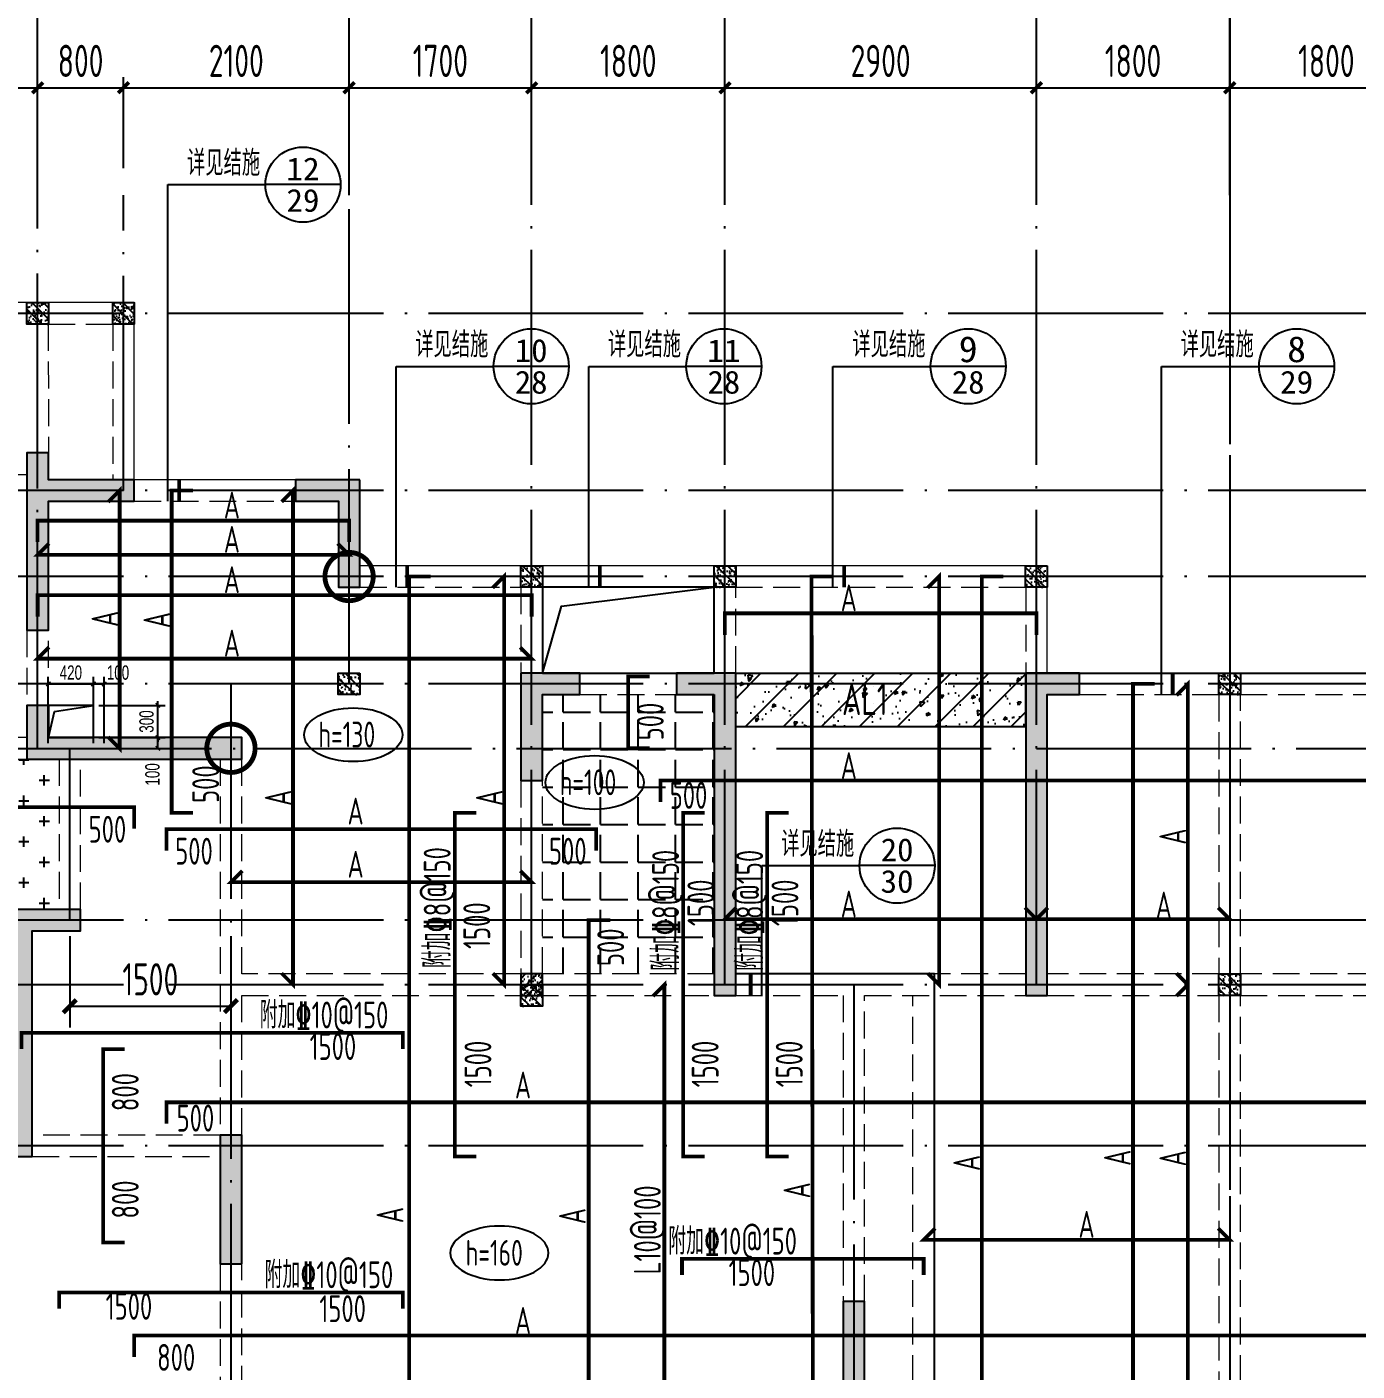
# Model space of a CAD drawing. Extents: x -1712635 to -854203, y -534641 to -21985.
# Drawn here: x -1233873 to -1221486, y -430227 to -417713 of the extents above; entities that cross this region are included whole.
import ezdxf
from ezdxf.enums import TextEntityAlignment as Align

# ---------------------------------------------------------------- set-up
doc = ezdxf.new("R2010")
doc.units = 0
doc.header["$LTSCALE"] = 1000
for name, pattern in [('CENTER', [8, 5, -1, 1, -1]), ('DASH', [0.35, 0.25, -0.1]), ('DASHED', [0.75, 0.5, -0.25]), ('DOTE', [2.42, 2, -0.2, 0.02, -0.2])]:
    doc.linetypes.add(name, pattern=pattern)
doc.layers.get('0').update_dxf_attribs({"linetype": 'CONTINUOUS'})
doc.layers.get('Defpoints').update_dxf_attribs({"linetype": 'CONTINUOUS'})
doc.layers.add('+公共字体', color=7, linetype='CONTINUOUS', lineweight=20)
for name, color, linetype in [('A-AXIS', 1, 'CONTINUOUS'), ('A-DOTE', 10, 'DOTE'), ('BEAM', 4, 'DASHED'), ('DIM_IDEN', 67, 'CONTINUOUS'), ('PUB_TEXT', 2, 'CONTINUOUS'), ('ROOF', 183, 'CONTINUOUS'), ('S-B板填充', 251, 'CONTINUOUS'), ('S-B板标注', 3, 'CONTINUOUS'), ('S-B板配筋', 6, 'CONTINUOUS'), ('S-B板配筋号', 7, 'CONTINUOUS'), ('S-C承台编号', 6, 'CONTINUOUS'), ('S-D洞口', 4, 'CONTINUOUS'), ('S-D洞口标注', 3, 'CONTINUOUS'), ('S-L主梁线', 4, 'DASH'), ('S-Q墙填充', 252, 'CONTINUOUS'), ('S-Q墙实线', 6, 'CONTINUOUS'), ('S-Q墙标注', 3, 'CONTINUOUS'), ('S-Y一般标注', 3, 'CONTINUOUS'), ('S-构造柱', 212, 'CONTINUOUS'), ('TEXT', 2, 'CONTINUOUS'), ('THIN', 7, 'CONTINUOUS'), ('水平筋标注', 7, 'CONTINUOUS')]:
    doc.layers.add(name, color=color, linetype=linetype)
doc.styles.add('_TCH_AXIS', font='COMPLEX', dxfattribs={"bigfont": 'GBCBIG'})
doc.styles.add('_TCH_LABEL', font='simhei.ttf')
doc.styles.add('TSSD_DIMENSION', font='Tssdeng.shx', dxfattribs={"width": 0.7, "bigfont": 'tssdchn.shx'})
doc.styles.add('TSSD_REIN', font='tssdeng.shx', dxfattribs={"width": 0.7, "height": 300, "bigfont": 'tssdchn.shx'})
doc.styles.add('结构文字', font='zstxt.shx', dxfattribs={"width": 0.7, "bigfont": 'zshz.shx'})
doc.dimstyles.new('STRUCK', dxfattribs={"dimtxt": 400, "dimasz": 121, "dimexe": 200, "dimexo": 150, "dimgap": 115, "dimtad": 1, "dimdec": 0, "dimdsep": 46, "dimtxsty": '结构文字', "dimblk": 'ARCHTICK', "dimcen": 400, "dimclrd": 3, "dimclre": 3, "dimclrt": 7, "dimadec": 0, "dimazin": 0, "dimtfac": 1, "dimtdec": 0, "dimtix": 1, "dimtmove": 2, "dimatfit": 3, "dimldrblk": '_DIMX', "dimfxl": 0, "dimtolj": 1, "dimtzin": 0, "dimarcsym": 0})
doc.dimstyles.new('STRUCK30', dxfattribs={"dimscale": 0.33333, "dimtxt": 400, "dimasz": 121, "dimexe": 200, "dimexo": 150, "dimgap": 115, "dimtad": 1, "dimdec": 0, "dimdsep": 46, "dimtxsty": '结构文字', "dimblk": 'ARCHTICK', "dimcen": 400, "dimclrd": 3, "dimclre": 3, "dimclrt": 7, "dimadec": 0, "dimazin": 0, "dimtfac": 1, "dimtdec": 0, "dimtix": 1, "dimtmove": 2, "dimatfit": 3, "dimldrblk": '_DIMX', "dimfxl": 0, "dimtolj": 1, "dimtzin": 0, "dimarcsym": 0})
doc.dimstyles.new('TSSD_100_100', dxfattribs={"dimtxt": 300, "dimasz": 100, "dimexe": 100, "dimexo": 250, "dimgap": 100, "dimtad": 1, "dimdec": 0, "dimzin": 0, "dimdsep": 46, "dimtxsty": 'TSSD_DIMENSION', "dimblk": 'ARCHTICK', "dimcen": 0, "dimdle": 100, "dimclrt": 7, "dimadec": 0, "dimazin": 0, "dimtfac": 1, "dimtdec": 0, "dimtix": 1, "dimtmove": 2, "dimatfit": 3, "dimldrblk": 'ARCHTICK', "dimfxl": 0, "dimtolj": 1, "dimtzin": 0, "dimarcsym": 0})

# ---------------------------------------------------------------- blocks, each defined once
blk = doc.blocks.new('_ArchTick')
at = {"color": 0, "const_width": 0.35}
blk.add_lwpolyline([(-0.5, -0.5), (0.5, 0.5)], dxfattribs=at)
blk = doc.blocks.new('*D122')
at = {"layer": 'Defpoints', "color": 0}
for p in [(18500, 19250), (15700, 18250), (18500, 18250)]:
    blk.add_point(p, dxfattribs=at)
at = {"layer": 'S-Y一般标注', "color": 0, "lineweight": -2}
for p, q in [((15700, 18500), (15700, 19350)), ((18500, 18500), (18500, 19350)), ((15600, 19250), (18600, 19250))]:
    blk.add_line(p, q, dxfattribs=at)
at = {"layer": 'S-Y一般标注', "color": 0, "lineweight": -2, "xscale": 100, "yscale": 100, "zscale": 100, "rotation": 180}
blk.add_blockref('_ArchTick', (15700, 19250), dxfattribs=at)
at = {"layer": 'S-Y一般标注', "color": 0, "lineweight": -2, "xscale": 100, "yscale": 100, "zscale": 100}
blk.add_blockref('_ArchTick', (18500, 19250), dxfattribs=at)
at = {"layer": 'S-Y一般标注', "color": 7, "insert": (17100, 19500), "char_height": 300, "attachment_point": 5, "style": 'TSSD_DIMENSION'}
blk.add_mtext('\\A1;2800', dxfattribs=at)
blk = doc.blocks.new('*D123')
at = {"layer": 'Defpoints', "color": 0}
for p in [(19300, 19250), (18500, 18250), (19300, 18250)]:
    blk.add_point(p, dxfattribs=at)
at = {"layer": 'S-Y一般标注', "color": 0, "lineweight": -2}
for p, q in [((18500, 18500), (18500, 19350)), ((19300, 18500), (19300, 19350)), ((18400, 19250), (19400, 19250))]:
    blk.add_line(p, q, dxfattribs=at)
at = {"layer": 'S-Y一般标注', "color": 0, "lineweight": -2, "xscale": 100, "yscale": 100, "zscale": 100, "rotation": 180}
blk.add_blockref('_ArchTick', (18500, 19250), dxfattribs=at)
at = {"layer": 'S-Y一般标注', "color": 0, "lineweight": -2, "xscale": 100, "yscale": 100, "zscale": 100}
blk.add_blockref('_ArchTick', (19300, 19250), dxfattribs=at)
at = {"layer": 'S-Y一般标注', "color": 7, "insert": (18900, 19500), "char_height": 300, "attachment_point": 5, "style": 'TSSD_DIMENSION'}
blk.add_mtext('\\A1;800', dxfattribs=at)
blk = doc.blocks.new('*D124')
at = {"layer": 'Defpoints', "color": 0}
for p in [(23100, 19250), (21400, 18250), (23100, 18250)]:
    blk.add_point(p, dxfattribs=at)
at = {"layer": 'S-Y一般标注', "color": 0, "lineweight": -2}
for p, q in [((21400, 18500), (21400, 19350)), ((23100, 18500), (23100, 19350)), ((21300, 19250), (23200, 19250))]:
    blk.add_line(p, q, dxfattribs=at)
at = {"layer": 'S-Y一般标注', "color": 0, "lineweight": -2, "xscale": 100, "yscale": 100, "zscale": 100, "rotation": 180}
blk.add_blockref('_ArchTick', (21400, 19250), dxfattribs=at)
at = {"layer": 'S-Y一般标注', "color": 0, "lineweight": -2, "xscale": 100, "yscale": 100, "zscale": 100}
blk.add_blockref('_ArchTick', (23100, 19250), dxfattribs=at)
at = {"layer": 'S-Y一般标注', "color": 7, "insert": (22250, 19500), "char_height": 300, "attachment_point": 5, "style": 'TSSD_DIMENSION'}
blk.add_mtext('\\A1;1700', dxfattribs=at)
blk = doc.blocks.new('*D125')
at = {"layer": 'Defpoints', "color": 0}
for p in [(24900, 19250), (23100, 18250), (24900, 18250)]:
    blk.add_point(p, dxfattribs=at)
at = {"layer": 'S-Y一般标注', "color": 0, "lineweight": -2}
for p, q in [((23100, 18500), (23100, 19350)), ((24900, 18500), (24900, 19350)), ((23000, 19250), (25000, 19250))]:
    blk.add_line(p, q, dxfattribs=at)
at = {"layer": 'S-Y一般标注', "color": 0, "lineweight": -2, "xscale": 100, "yscale": 100, "zscale": 100, "rotation": 180}
blk.add_blockref('_ArchTick', (23100, 19250), dxfattribs=at)
at = {"layer": 'S-Y一般标注', "color": 0, "lineweight": -2, "xscale": 100, "yscale": 100, "zscale": 100}
blk.add_blockref('_ArchTick', (24900, 19250), dxfattribs=at)
at = {"layer": 'S-Y一般标注', "color": 7, "insert": (24000, 19500), "char_height": 300, "attachment_point": 5, "style": 'TSSD_DIMENSION'}
blk.add_mtext('\\A1;1800', dxfattribs=at)
blk = doc.blocks.new('*D126')
at = {"layer": 'Defpoints', "color": 0}
for p in [(27800, 19250), (24900, 18250), (27800, 18250)]:
    blk.add_point(p, dxfattribs=at)
at = {"layer": 'S-Y一般标注', "color": 0, "lineweight": -2}
for p, q in [((24900, 18500), (24900, 19350)), ((27800, 18500), (27800, 19350)), ((24800, 19250), (27900, 19250))]:
    blk.add_line(p, q, dxfattribs=at)
at = {"layer": 'S-Y一般标注', "color": 0, "lineweight": -2, "xscale": 100, "yscale": 100, "zscale": 100, "rotation": 180}
blk.add_blockref('_ArchTick', (24900, 19250), dxfattribs=at)
at = {"layer": 'S-Y一般标注', "color": 0, "lineweight": -2, "xscale": 100, "yscale": 100, "zscale": 100}
blk.add_blockref('_ArchTick', (27800, 19250), dxfattribs=at)
at = {"layer": 'S-Y一般标注', "color": 7, "insert": (26350, 19500), "char_height": 300, "attachment_point": 5, "style": 'TSSD_DIMENSION'}
blk.add_mtext('\\A1;2900', dxfattribs=at)
blk = doc.blocks.new('*D127')
at = {"layer": 'Defpoints', "color": 0}
for p in [(29600, 19250), (27800, 18250), (29600, 18250)]:
    blk.add_point(p, dxfattribs=at)
at = {"layer": 'S-Y一般标注', "color": 0, "lineweight": -2}
for p, q in [((27800, 18500), (27800, 19350)), ((29600, 18500), (29600, 19350)), ((27700, 19250), (29700, 19250))]:
    blk.add_line(p, q, dxfattribs=at)
at = {"layer": 'S-Y一般标注', "color": 0, "lineweight": -2, "xscale": 100, "yscale": 100, "zscale": 100, "rotation": 180}
blk.add_blockref('_ArchTick', (27800, 19250), dxfattribs=at)
at = {"layer": 'S-Y一般标注', "color": 0, "lineweight": -2, "xscale": 100, "yscale": 100, "zscale": 100}
blk.add_blockref('_ArchTick', (29600, 19250), dxfattribs=at)
at = {"layer": 'S-Y一般标注', "color": 7, "insert": (28700, 19500), "char_height": 300, "attachment_point": 5, "style": 'TSSD_DIMENSION'}
blk.add_mtext('\\A1;1800', dxfattribs=at)
blk = doc.blocks.new('*D128')
at = {"layer": 'Defpoints', "color": 0}
for p in [(31400, 19250), (29600, 18250), (31400, 18250)]:
    blk.add_point(p, dxfattribs=at)
at = {"layer": 'S-Y一般标注', "color": 0, "lineweight": -2}
for p, q in [((29600, 18500), (29600, 19350)), ((31400, 18500), (31400, 19350)), ((29500, 19250), (31500, 19250))]:
    blk.add_line(p, q, dxfattribs=at)
at = {"layer": 'S-Y一般标注', "color": 0, "lineweight": -2, "xscale": 100, "yscale": 100, "zscale": 100, "rotation": 180}
blk.add_blockref('_ArchTick', (29600, 19250), dxfattribs=at)
at = {"layer": 'S-Y一般标注', "color": 0, "lineweight": -2, "xscale": 100, "yscale": 100, "zscale": 100}
blk.add_blockref('_ArchTick', (31400, 19250), dxfattribs=at)
at = {"layer": 'S-Y一般标注', "color": 7, "insert": (30500, 19500), "char_height": 300, "attachment_point": 5, "style": 'TSSD_DIMENSION'}
blk.add_mtext('\\A1;1800', dxfattribs=at)
blk = doc.blocks.new('*D151')
at = {"layer": 'Defpoints', "color": 0}
for p in [(21400, 19250), (19300, 18250), (21400, 18250)]:
    blk.add_point(p, dxfattribs=at)
at = {"layer": 'S-Y一般标注', "color": 0, "lineweight": -2}
for p, q in [((19300, 18500), (19300, 19350)), ((21400, 18500), (21400, 19350)), ((19200, 19250), (21500, 19250))]:
    blk.add_line(p, q, dxfattribs=at)
at = {"layer": 'S-Y一般标注', "color": 0, "lineweight": -2, "xscale": 100, "yscale": 100, "zscale": 100, "rotation": 180}
blk.add_blockref('_ArchTick', (19300, 19250), dxfattribs=at)
at = {"layer": 'S-Y一般标注', "color": 0, "lineweight": -2, "xscale": 100, "yscale": 100, "zscale": 100}
blk.add_blockref('_ArchTick', (21400, 19250), dxfattribs=at)
at = {"layer": 'S-Y一般标注', "color": 7, "insert": (20350, 19500), "char_height": 300, "attachment_point": 5, "style": 'TSSD_DIMENSION'}
blk.add_mtext('\\A1;2100', dxfattribs=at)
blk = doc.blocks.new('20210803.22403995')
at = {"layer": '+公共字体', "color": 2, "const_width": 45}
for points in [[(-847438, -168387, 1), (-847438, -167937, 1), (-847438, -168387, -1)], [(-848538, -169986, 1), (-848538, -169536, 1), (-848538, -169986, -1)]]:
    blk.add_lwpolyline(points, format="xyb", dxfattribs=at)
blk = doc.blocks.new('*D365')
at = {"layer": 'Defpoints', "color": 0}
for p in [(-193339, -56615), (-192739, -56615), (-193339, -56915)]:
    blk.add_point(p, dxfattribs=at)
at = {"layer": 'S-D洞口标注', "color": 3, "lineweight": -2}
for p, q in [((-193289, -56615), (-192672, -56615)), ((-192739, -56615), (-192739, -56574)), ((-192739, -56915), (-192739, -56615)), ((-193289, -56915), (-192672, -56915)), ((-192739, -56915), (-192739, -56955))]:
    blk.add_line(p, q, dxfattribs=at)
at = {"layer": 'S-D洞口标注', "color": 3, "lineweight": -2, "xscale": 40.33293, "yscale": 40.33293, "zscale": 40.33293}
for p, rotation in [((-192739, -56615), 270), ((-192739, -56915), 90)]:
    blk.add_blockref('_ArchTick', p, dxfattribs=dict(at, rotation=rotation))
at = {"layer": 'S-D洞口标注', "color": 7, "insert": (-192844, -56765), "char_height": 133.3, "attachment_point": 5, "rotation": 90, "style": '结构文字'}
blk.add_mtext('\\A1;300', dxfattribs=at)
blk = doc.blocks.new('_DIMX')
blk.add_line((-150, 0), (150, 0))
at = {"const_width": 50}
blk.add_lwpolyline([(-70, -70), (70, 70)], dxfattribs=at)
blk = doc.blocks.new('*D366')
at = {"layer": 'Defpoints', "color": 0}
for p in [(-193339, -56415), (-193759, -57015), (-193339, -57015)]:
    blk.add_point(p, dxfattribs=at)
at = {"layer": 'S-D洞口标注', "color": 3, "lineweight": -2}
for p, q in [((-193759, -56965), (-193759, -56349)), ((-193759, -56415), (-193339, -56415)), ((-193339, -56965), (-193339, -56349))]:
    blk.add_line(p, q, dxfattribs=at)
at = {"layer": 'S-D洞口标注', "color": 3, "lineweight": -2, "xscale": 40.33293, "yscale": 40.33293, "zscale": 40.33293, "rotation": 180}
blk.add_blockref('_ArchTick', (-193759, -56415), dxfattribs=at)
at = {"layer": 'S-D洞口标注', "color": 3, "lineweight": -2, "xscale": 40.33293, "yscale": 40.33293, "zscale": 40.33293}
blk.add_blockref('_ArchTick', (-193339, -56415), dxfattribs=at)
at = {"layer": 'S-D洞口标注', "color": 7, "insert": (-193549, -56310), "char_height": 133.3, "attachment_point": 5, "style": '结构文字'}
blk.add_mtext('\\A1;420', dxfattribs=at)
blk = doc.blocks.new('*D367')
at = {"layer": 'Defpoints', "color": 0}
for p in [(-193239, -56415), (-193339, -57015), (-193239, -57015)]:
    blk.add_point(p, dxfattribs=at)
at = {"layer": 'S-D洞口标注', "color": 3, "lineweight": -2}
for p, q in [((-193339, -56965), (-193339, -56349)), ((-193339, -56415), (-193239, -56415)), ((-193239, -56965), (-193239, -56349))]:
    blk.add_line(p, q, dxfattribs=at)
at = {"layer": 'S-D洞口标注', "color": 3, "lineweight": -2, "xscale": 40.33293, "yscale": 40.33293, "zscale": 40.33293, "rotation": 180}
blk.add_blockref('_ArchTick', (-193339, -56415), dxfattribs=at)
at = {"layer": 'S-D洞口标注', "color": 3, "lineweight": -2, "xscale": 40.33293, "yscale": 40.33293, "zscale": 40.33293}
blk.add_blockref('_ArchTick', (-193239, -56415), dxfattribs=at)
at = {"layer": 'S-D洞口标注', "color": 7, "insert": (-193110, -56310), "char_height": 133.3, "attachment_point": 5, "style": '结构文字'}
blk.add_mtext('\\A1;100', dxfattribs=at)
blk = doc.blocks.new('*D368')
at = {"layer": 'Defpoints', "color": 0}
for p in [(-193339, -56915), (-192739, -56915), (-193339, -57015)]:
    blk.add_point(p, dxfattribs=at)
at = {"layer": 'S-D洞口标注', "color": 3, "lineweight": -2}
for p, q in [((-193289, -56915), (-192672, -56915)), ((-192739, -57015), (-192739, -56915)), ((-193289, -57015), (-192672, -57015))]:
    blk.add_line(p, q, dxfattribs=at)
at = {"layer": 'S-D洞口标注', "color": 3, "lineweight": -2, "xscale": 40.33293, "yscale": 40.33293, "zscale": 40.33293}
for p, rotation in [((-192739, -56915), 90), ((-192739, -57015), 270)]:
    blk.add_blockref('_ArchTick', p, dxfattribs=dict(at, rotation=rotation))
at = {"layer": 'S-D洞口标注', "color": 7, "insert": (-192789, -57257), "char_height": 133.3, "attachment_point": 5, "rotation": 90, "style": '结构文字'}
blk.add_mtext('\\A1;100', dxfattribs=at)
blk = doc.blocks.new('20210807.15312078')
at = {"layer": 'S-Q墙填充'}
h = blk.add_hatch(color=252, dxfattribs=at)
h.dxf.hatch_style = 1
h.paths.add_polyline_path([(74816, 67840), (74816, 66540), (75016, 66540), (75016, 67740), (75815, 67740), (75815, 67940), (75016, 67940), (75016, 68190), (74816, 68190)])
h = blk.add_hatch(color=252, dxfattribs=at)
h.dxf.hatch_style = 1
h.paths.add_polyline_path([(77916, 67940), (77316, 67940), (77316, 67740), (77716, 67740), (77716, 66940), (77916, 66940)])
h = blk.add_hatch(color=252, dxfattribs=at)
h.dxf.hatch_style = 1
h.paths.add_polyline_path([(79416, 66140), (79416, 65140), (79616, 65140), (79616, 65940), (79966, 65940), (79966, 66140)])
h = blk.add_hatch(color=252, dxfattribs=at)
h.dxf.hatch_style = 1
h.paths.add_polyline_path([(81216, 65940), (81216, 63140), (81416, 63140), (81416, 66140), (80866, 66140), (80866, 65940)])
h = blk.add_hatch(color=252, dxfattribs=at)
h.dxf.hatch_style = 1
h.paths.add_polyline_path([(84116, 66140), (84116, 63140), (84316, 63140), (84316, 65940), (84616, 65940), (84616, 66140)])
h = blk.add_hatch(color=252, dxfattribs=at)
h.dxf.hatch_style = 1
h.paths.add_polyline_path([(75016, 65540), (75016, 65840), (74816, 65840), (74816, 65340), (75216, 65340), (76816, 65340), (76816, 65540), (75216, 65540)])
h = blk.add_hatch(color=252, dxfattribs=at)
h.dxf.hatch_style = 1
h.paths.add_polyline_path([(74666, 61840), (74466, 61840), (74466, 61640), (74866, 61640), (74866, 63740), (75316, 63740), (75316, 63940), (74666, 63940)])
h = blk.add_hatch(color=252, dxfattribs=at)
h.dxf.hatch_style = 1
h.paths.add_polyline_path([(76816, 60640), (76816, 61840), (76616, 61840), (76616, 60640)])
h = blk.add_hatch(color=252, dxfattribs=at)
h.dxf.hatch_style = 1
h.paths.add_polyline_path([(82416, 58640), (83316, 58640), (83416, 58640), (83416, 58840), (83316, 58840), (82616, 58840), (82616, 60290), (82416, 60290)])
at = {"layer": 'S-D洞口', "color": 5}
blk.add_lwpolyline([(79616, 66140), (81216, 66140), (81216, 66940), (79616, 66940), (79616, 66140), (79793, 66762), (81216, 66940)], dxfattribs=at)
at = {"layer": 'S-L主梁线', "linetype": 'ByBlock', "lineweight": 18}
for p, q in [((74915, 69590), (72116, 69590)), ((75816, 69590), (74915, 69590)), ((75815, 67940), (75816, 69590)), ((77316, 67940), (75815, 67940)), ((79516, 67140), (77916, 67140)), ((81316, 67140), (79516, 67140)), ((84316, 67140), (81316, 67140)), ((84316, 66140), (84316, 67140)), ((79616, 66940), (81216, 66940)), ((79616, 66140), (79616, 66940)), ((81216, 66940), (81216, 66140)), ((80866, 66140), (79966, 66140)), ((86016, 66140), (84616, 66140)), ((87416, 66140), (86016, 66140))]:
    blk.add_line(p, q, dxfattribs=at)
at = {"layer": 'S-L主梁线', "linetype": 'DASH', "lineweight": 18}
for p, q in [((75015, 69390), (75616, 69390)), ((75015, 69390), (75016, 68190)), ((75616, 69390), (75615, 67940)), ((72216, 67990), (74816, 67990)), ((75815, 67740), (77316, 67740)), ((77916, 66940), (79416, 66940)), ((79416, 66940), (79416, 66140)), ((81416, 66940), (84116, 66940)), ((81416, 66140), (81416, 66940)), ((84116, 66940), (84116, 66140)), ((74816, 66540), (74816, 65840)), ((75016, 65840), (75016, 66540)), ((79966, 65940), (80866, 65940)), ((84616, 65940), (85916, 65940)), ((85916, 65940), (85916, 63340)), ((86116, 65940), (87416, 65940)), ((86116, 63340), (86116, 65940)), ((74816, 65540), (72216, 65540)), ((72216, 65340), (74816, 65340)), ((75116, 65340), (75116, 63940)), ((75316, 63940), (75316, 65340)), ((76616, 65340), (76616, 63240)), ((76816, 63340), (76816, 65340)), ((79416, 65140), (79416, 63340)), ((79616, 63340), (79616, 65140)), ((79416, 63340), (76816, 63340)), ((81216, 63340), (79616, 63340)), ((82516, 63340), (81416, 63340)), ((84116, 63340), (82516, 63340)), ((85916, 63340), (84316, 63340)), ((87716, 63340), (86116, 63340)), ((76616, 63240), (76616, 61840)), ((76816, 63140), (79516, 63140)), ((76816, 61840), (76816, 63140)), ((79516, 63140), (81216, 63140)), ((81416, 63140), (82416, 63140)), ((82416, 63140), (82416, 60290)), ((82616, 63140), (84116, 63140)), ((82616, 60290), (82616, 63140)), ((84316, 63140), (85916, 63140)), ((85916, 63140), (85916, 58840)), ((86116, 58840), (86116, 63140)), ((86116, 63140), (87716, 63140)), ((76616, 61840), (74866, 61840)), ((74866, 61640), (76616, 61640)), ((76616, 60640), (76616, 59090)), ((76816, 59090), (76816, 60640))]:
    blk.add_line(p, q, dxfattribs=at)
for points in [[(83066, 58840), (83066, 63140)], [(83266, 58840), (83266, 63140)]]:
    blk.add_lwpolyline(points, dxfattribs=at)
at = {"layer": 'S-Q墙实线'}
for points in [[(74816, 67840), (74816, 66540), (75016, 66540), (75016, 67740), (75815, 67740), (75815, 67940), (75016, 67940), (75016, 68190), (74816, 68190)], [(77916, 67940), (77316, 67940), (77316, 67740), (77716, 67740), (77716, 66940), (77916, 66940)], [(79416, 66140), (79416, 65140), (79616, 65140), (79616, 65940), (79966, 65940), (79966, 66140)], [(81216, 65940), (81216, 63140), (81416, 63140), (81416, 66140), (80866, 66140), (80866, 65940)], [(84116, 66140), (84116, 63140), (84316, 63140), (84316, 65940), (84616, 65940), (84616, 66140)], [(75016, 65540), (75016, 65840), (74816, 65840), (74816, 65340), (75216, 65340), (76816, 65340), (76816, 65540), (75216, 65540)], [(74666, 61840), (74466, 61840), (74466, 61640), (74866, 61640), (74866, 63740), (75316, 63740), (75316, 63940), (74666, 63940)], [(76816, 60640), (76816, 61840), (76616, 61840), (76616, 60640)], [(82416, 58640), (83316, 58640), (83416, 58640), (83416, 58840), (83316, 58840), (82616, 58840), (82616, 60290), (82416, 60290)]]:
    blk.add_lwpolyline(points, close=True, dxfattribs=at)
blk = doc.blocks.new('20210730.02141516')
at = {"layer": 'S-构造柱'}
h = blk.add_hatch(dxfattribs=at)
h.set_pattern_fill('ARMORED', color=256, scale=15, angle=-90, style=0)
h.set_pattern_definition([(320, (-154189.41, 3278673.45), (-9.4128202, -107.5890274), [11.25, -123.75]), (265, (-154189.41, 3278673.45), (112.82882, 20.8127), [9, -99]), (10.4514, (-154190.19, 3278664.49), (103.4159313, -86.7764073), [9.5610285, -105.1713168]), (316.1842, (-154159.41, 3278673.45), (-24.827852, -160.0861573), [16.875, -185.625]), (6.6356, (-154161.48, 3278660.11), (146.117681, -140.199406), [14.341543, -157.75695]), (261.1842, (-154159.41, 3278673.45), (146.11779, -140.199292), [13.5, -148.5]), (291, (-154166.91, 3278658.45), (-60.3928336, -89.5360578), [11.25, -123.75]), (236, (-154166.91, 3278658.45), (108.7725068, -36.4972998), [9, -99]), (341.4514, (-154171.94, 3278650.99), (48.3795745, -126.0333943), [9.5610285, -105.1713168]), (307.5, (-154189.41, 3278673.454), (49.93407807, -1.8239783), [0, -97.8, 0, -100.5, 0, -99.375]), (277.5, (-154189.41, 3278673.454), (59.1617568, -39.4604306), [0, -57.3, 0, -95.55, 0, -37.875]), (237.5, (-154189.41, 3278706.904), (-3.38323076, -80.07336543), [0, -37.5, 0, -117, 0, -155.25]), (227.5, (-154189.41, 3278721.904), (15.0157473, -87.4779254), [0, -48.75, 0, -77.7, 0, -110.25]), (315, (-154189.41, 3278673.454), (53.0330086, 53.0330086), [])])
h.paths.add_polyline_path([(200, 200), (200, 0), (0, 0), (0, 200)])
blk.add_lwpolyline([(200, 200), (200, 0), (0, 0), (0, 200)], close=True, dxfattribs=at)
blk = doc.blocks.new('*D410')
at = {"layer": 'Defpoints', "color": 0}
for p in [(-200559, 207289), (-199059, 207289), (-199059, 206489)]:
    blk.add_point(p, dxfattribs=at)
at = {"layer": 'S-Q墙标注', "color": 3, "lineweight": -2}
for p, q in [((-200559, 207139), (-200559, 206289)), ((-199059, 207139), (-199059, 206289)), ((-200559, 206489), (-199059, 206489))]:
    blk.add_line(p, q, dxfattribs=at)
at = {"layer": 'S-Q墙标注', "color": 3, "lineweight": -2, "xscale": 121, "yscale": 121, "zscale": 121, "rotation": 180}
blk.add_blockref('_ArchTick', (-200559, 206489), dxfattribs=at)
at = {"layer": 'S-Q墙标注', "color": 3, "lineweight": -2, "xscale": 121, "yscale": 121, "zscale": 121}
blk.add_blockref('_ArchTick', (-199059, 206489), dxfattribs=at)
at = {"layer": 'S-Q墙标注', "color": 7, "insert": (-199809, 206739), "char_height": 300, "attachment_point": 5, "style": 'TSSD_REIN'}
blk.add_mtext('\\A1;1500', dxfattribs=at)
blk = doc.blocks.new('20210811.10024340')
at = {"layer": 'DIM_IDEN'}
for p, q in [((17428, 16253), (18337, 16253)), ((17428, 13305), (17428, 16253)), ((19037, 16253), (18337, 16253)), ((19553, 14561), (20462, 14561)), ((19553, 12505), (19553, 14561)), ((21162, 14561), (20462, 14561)), ((21347, 14561), (22256, 14561)), ((21347, 12505), (21347, 14561)), ((22956, 14561), (22256, 14561)), ((23622, 14561), (24531, 14561)), ((23622, 12505), (23622, 14561)), ((25231, 14561), (24531, 14561)), ((26680, 14561), (27589, 14561)), ((26680, 11505), (26680, 14561)), ((28289, 14561), (27589, 14561)), ((22960, 9913), (23869, 9913)), ((22960, 8705), (22960, 9913)), ((24569, 9913), (23869, 9913))]:
    blk.add_line(p, q, dxfattribs=at)
at = {"layer": 'DIM_IDEN', "const_width": 35}
for points in [[(17533, 13305), (17533, 13505)], [(19658, 12505), (19658, 12705)], [(21452, 12505), (21452, 12705)], [(23727, 12505), (23727, 12705)], [(26785, 11505), (26785, 11705)], [(22855, 8705), (22855, 8905)]]:
    blk.add_lwpolyline(points, dxfattribs=at)
at = {"layer": 'DIM_IDEN'}
for centre in [(18687, 16253), (20812, 14561), (22606, 14561), (24881, 14561), (27939, 14561), (24219, 9913)]:
    blk.add_circle(centre, 350, dxfattribs=at)
at = {"layer": 'PUB_TEXT', "style": '_TCH_AXIS'}
for p in [(17607, 16336), (19732, 14645), (21526, 14645), (23802, 14645), (26859, 14645), (23139, 9996)]:
    blk.add_text('详见结施', height=236.3, dxfattribs=at).set_placement(p)
at = {"layer": 'PUB_TEXT', "style": '_TCH_LABEL'}
for s, height, width, p, p2 in [('12', 211.6, 1.022989, (18531, 16294), (18842, 16294)), ('29', 212.7, 1.00565, (18533, 16000), (18840, 16000)), ('10', 213.8, 0.988889, (20660, 14602), (20964, 14602)), ('11', 210.8, 1.034884, (22449, 14602), (22763, 14602)), ('9', 242, 1.011364, (24793, 14600), (24969, 14600)), ('8', 242, 1.017143, (27851, 14600), (28027, 14600)), ('28', 213.8, 0.988889, (20660, 14307), (20964, 14307)), ('28', 213.8, 0.988889, (22454, 14307), (22758, 14307)), ('28', 213.8, 0.988889, (24729, 14307), (25033, 14307)), ('29', 212.3, 1.011364, (27785, 14308), (28093, 14308)), ('20', 213.8, 0.988889, (24067, 9954), (24371, 9954)), ('30', 212.7, 1.00565, (24065, 9660), (24372, 9660))]:
    blk.add_text(s, height=height, dxfattribs=dict(at, width=width)).set_placement(p, p2, align=Align.FIT)
blk = doc.blocks.new('20210726.16395156')
at = {"layer": 'A-AXIS'}
for p, q in [((18500, 18249.9), (18500, 21049.9)), ((21400, 18249.9), (21400, 21049.9)), ((23100, 18249.9), (23100, 21049.9)), ((24900, 18249.9), (24900, 21049.9)), ((27800, 18249.9), (27800, 21049.9)), ((29600, 18249.9), (29600, 21049.9))]:
    blk.add_line(p, q, dxfattribs=at)
at = {"layer": 'A-DOTE'}
for p, q in [((18500, 13100.3), (18500, 18249.9)), ((19300, 15500), (19300, 18249.9)), ((21400, 13700), (21400, 18249.9)), ((23100, 10900), (23100, 18249.9)), ((24900, 10900), (24900, 18249.9)), ((27800, 10900), (27800, 18249.9)), ((29600, 18249.9), (29600, 3600)), ((55600, 17150), (3600, 17150)), ((55600, 15500), (3600, 15500)), ((55600, 14700), (3600, 14700)), ((55600, 13700), (3600, 13700)), ((20299.8, 13700), (20300, 3600)), ((3600, 13100.3), (55600, 13100.3)), ((18800, 11500), (18800, 13100)), ((55600, 11500), (3600, 11500)), ((55600, 10900), (3600, 10900)), ((26100, 10900), (26100, 3600)), ((55600, 9400), (3600, 9400))]:
    blk.add_line(p, q, dxfattribs=at)
at = {"layer": 'S-Y一般标注'}
for base, p1, p2, picture, middle in [((18500, 19249.9), (15700, 18249.9), (18500, 18249.9), '*D122', (17100, 19499.9)), ((19300, 19249.9), (18500, 18249.9), (19300, 18249.9), '*D123', (18900, 19499.9)), ((21400, 19249.9), (19300, 18249.9), (21400, 18249.9), '*D151', (20350, 19499.9)), ((23100, 19249.9), (21400, 18249.9), (23100, 18249.9), '*D124', (22250, 19499.9)), ((24900, 19249.9), (23100, 18249.9), (24900, 18249.9), '*D125', (24000, 19499.9)), ((27800, 19249.9), (24900, 18249.9), (27800, 18249.9), '*D126', (26350, 19499.9)), ((29600, 19249.9), (27800, 18249.9), (29600, 18249.9), '*D127', (28700, 19499.9)), ((31400, 19249.9), (29600, 18249.9), (31400, 18249.9), '*D128', (30500, 19499.9))]:
    dim = blk.add_linear_dim(base=base, p1=p1, p2=p2, dimstyle='TSSD_100_100', dxfattribs=at)
    dim.commit()
    dim.dimension.update_dxf_attribs({"geometry": picture, "text_midpoint": middle})
blk = doc.blocks.new('20210807.16180653')
at = {"layer": 'S-D洞口', "color": 5}
blk.add_lwpolyline([(64355.8, 57292.6), (64775.8, 57292.6), (64775.8, 57592.6), (64355.8, 57592.6), (64355.8, 57292.6), (64414.1, 57534.2), (64775.8, 57592.6)], dxfattribs=at)
at = {"layer": 'S-D洞口标注'}
dim = blk.add_linear_dim(base=(64775.8, 57792), p1=(64355.8, 57192), p2=(64775.8, 57192.6), dimstyle='STRUCK30', dxfattribs=at)
dim.commit()
dim.dimension.update_dxf_attribs({"geometry": '*D366', "text_midpoint": (64565.8, 57897), "insert": (258114.4, 114207.2)})
dim = blk.add_linear_dim(base=(64875.8, 57792), p1=(64775.8, 57192.6), p2=(64875.8, 57192.6), dimstyle='STRUCK30', dxfattribs=at)
dim.commit()
dim.dimension.update_dxf_attribs({"geometry": '*D367', "text_midpoint": (65004.7, 57897), "dimtype": 128, "insert": (258114.4, 114207.2)})
dim = blk.add_linear_dim(base=(65375.8, 57592.6), p1=(64775.8, 57292.6), p2=(64775.8, 57592.6), angle=90, dimstyle='STRUCK30', dxfattribs=at)
dim.commit()
dim.dimension.update_dxf_attribs({"geometry": '*D365', "text_midpoint": (65270.8, 57442.6), "insert": (258114.4, 114207.2)})
dim = blk.add_linear_dim(base=(65375.8, 57292.6), p1=(64775.8, 57192.6), p2=(64775.8, 57292.6), angle=90, dimstyle='STRUCK30', dxfattribs=at)
dim.commit()
dim.dimension.update_dxf_attribs({"geometry": '*D368', "text_midpoint": (65325.8, 56950.7), "dimtype": 128, "insert": (258114.4, 114207.2)})
blk = doc.blocks.new('20210810.19131159')
at = {"layer": 'S-Q墙标注'}
dim = blk.add_linear_dim(base=(103407.2, 59573.8), p1=(101907.3, 60373.8), p2=(103407.2, 60373.8), dimstyle='STRUCK', override={"dimtxt": 300, "dimgap": 100, "dimtxsty": 'TSSD_REIN'}, dxfattribs=at)
dim.commit()
dim.dimension.update_dxf_attribs({"geometry": '*D410', "text_midpoint": (102657.2, 59823.8), "insert": (302465.9, -146915)})

msp = doc.modelspace()

# ---------------------------------------------------------------- hatches: boundary and pattern name
at = {"layer": 'BEAM', "linetype": 'ByBlock'}
h = msp.add_hatch(dxfattribs=at)
h.set_pattern_fill('ARMORED', color=252, scale=50, angle=180, style=0)
h.set_pattern_definition([(230, (-1445043.97, 1490191.48), (-358.63009, 31.376067), [37.5, -412.5]), (175, (-1445043.97, 1490191.48), (69.37567, -376.09607), [30, -330]), (280.4514, (-1445073.85, 1490194.1), (-289.25469, -344.71977), [31.870095, -350.571056]), (226.1842, (-1445043.97, 1490091.5), (-533.62052, 82.75951), [56.25, -618.75]), (276.6356, (-1445088.44, 1490098.4), (-467.33135, -487.05894), [47.80514, -525.8565]), (171.1842, (-1445043.97, 1490091.5), (-467.33097, -487.0593), [45, -495]), (201, (-1445093.97, 1490116.48), (-298.453526, 201.309445), [37.5, -412.5]), (146, (-1445093.97, 1490116.48), (-121.657666, -362.57502), [30, -330]), (251.4514, (-1445118.84, 1490133.25), (-420.111314, -161.26525), [31.870095, -350.571056]), (217.5, (-1445043.97, 1490191.48), (-6.079928, -166.446927), [0, -326, 0, -335, 0, -331.25]), (187.5, (-1445043.97, 1490191.48), (-131.534769, -197.205856), [0, -191, 0, -318.5, 0, -126.25]), (147.5, (-1444932.47, 1490191.48), (-266.911218, 11.277436), [0, -125, 0, -390, 0, -517.5]), (137.5, (-1444882.47, 1490191.48), (-291.593085, -50.05249), [0, -162.5, 0, -259, 0, -367.5]), (225, (-1445043.97, 1490191.48), (176.776695, -176.776695), [])])
h.paths.add_polyline_path([(-1224572.84, -424229.82), (-1227272.83, -424229.82), (-1227272.83, -423729.82), (-1224572.84, -423729.82)])
at = {"layer": 'S-B板填充'}
h = msp.add_hatch(dxfattribs=at)
h.set_pattern_fill('ANGLE', color=252, scale=50, style=0)
h.set_pattern_definition([(0, (-1131438.9, -572173.7), (0, 349.25), [254, -95.25]), (90, (-1131438.9, -572173.7), (-349.25, 2e-14), [254, -95.25])])
h.paths.add_polyline_path([(-1229072.85, -423929.82), (-1227472.83, -423929.82), (-1227472.83, -426529.82), (-1229072.85, -426529.82)])
h = msp.add_hatch(dxfattribs=at)
h.set_pattern_fill('CROSS', color=252, scale=30, style=0)
h.set_pattern_definition([(0, (-1149938.88, -572173.7), (190.5, 190.5), [95.25, -285.75]), (90, (-1149891.26, -572221.32), (-190.5, 190.5), [95.25, -285.75])])
h.paths.add_polyline_path([(-1236772.89, -424529.55), (-1233572.95, -424529.55), (-1233572.95, -425929.82), (-1236772.89, -425929.82)])

# ---------------------------------------------------------------- linework, layer by layer
at = {"layer": 'BEAM', "linetype": 'ByBlock'}
msp.add_lwpolyline([(-1224572.84, -424229.82), (-1227272.83, -424229.82), (-1227272.83, -423729.82), (-1224572.84, -423729.82)], close=True, dxfattribs=at)
at = {"layer": 'S-B板标注'}
for centre in [(-1230833.96, -424303.18), (-1228586.82, -424747.5)]:
    msp.add_ellipse(centre, major_axis=(-457.33, 0), ratio=0.54724159, dxfattribs=at)
at = {"layer": 'S-B板标注', "extrusion": (0, 0, -1)}
msp.add_ellipse((-1229472.74, -429127.6), major_axis=(457.33, -0.02), ratio=0.54724159, dxfattribs=at)
at = {"layer": 'S-B板配筋', "lineweight": 35, "const_width": 35}
for points in [[(-1233115.23, -424323.49), (-1233009.17, -424429.56), (-1233009.17, -422029.82), (-1233115.23, -422135.89)], [(-1232324.79, -425029.55), (-1232524.79, -425029.55), (-1232524.79, -422029.83), (-1232324.79, -422029.83)], [(-1231500.68, -426523.76), (-1231394.62, -426629.82), (-1231394.62, -422029.82), (-1231500.68, -422135.89)], [(-1233772.83, -422509.73), (-1233772.83, -422309.73), (-1230872.82, -422309.73), (-1230872.82, -422509.73)], [(-1233666.77, -422521.96), (-1233772.83, -422628.03), (-1230872.84, -422628.03), (-1230978.9, -422521.97)], [(-1230112.45, -432929.66), (-1230312.45, -432929.66), (-1230312.44, -422829.82), (-1230112.44, -422829.82)], [(-1229534.82, -426523.76), (-1229428.76, -426629.82), (-1229428.76, -422829.82), (-1229534.82, -422935.89)], [(-1226350.34, -432929.66), (-1226550.34, -432929.66), (-1226566.6, -422829.82), (-1226366.6, -422829.82)], [(-1225484.55, -426523.76), (-1225378.49, -426629.82), (-1225378.49, -422829.82), (-1225484.55, -422935.89)], [(-1224779.71, -431735.66), (-1224979.71, -431735.66), (-1224979.71, -422829.82), (-1224779.71, -422829.82)], [(-1233772.82, -423204.39), (-1233772.82, -423004.39), (-1229172.82, -423004.39), (-1229172.82, -423204.39)], [(-1227372.82, -423373), (-1227372.82, -423173), (-1224472.82, -423173), (-1224472.82, -423373)], [(-1233666.77, -423488.67), (-1233772.83, -423594.74), (-1229172.84, -423594.74), (-1229278.9, -423488.67)], [(-1228072.83, -424429.82), (-1228272.83, -424429.82), (-1228272.83, -423759.82), (-1228072.83, -423759.82)], [(-1223372.84, -431735.66), (-1223572.84, -431735.66), (-1223572.84, -423829.82), (-1223372.84, -423829.82)], [(-1223168.78, -426523.76), (-1223062.71, -426629.82), (-1223062.71, -423829.82), (-1223168.78, -423935.89)], [(-1227972.83, -424929.82), (-1227972.83, -424729.82), (-1217372.82, -424729.82), (-1217372.82, -424929.82)], [(-1237472.89, -425177.86), (-1237472.89, -424977.86), (-1232872.95, -424977.86), (-1232872.95, -425177.86)], [(-1229688.65, -428229.82), (-1229888.65, -428229.82), (-1229888.65, -425029.82), (-1229688.65, -425029.82)], [(-1227561.9, -428229.82), (-1227761.9, -428229.82), (-1227761.9, -425029.82), (-1227561.9, -425029.82)], [(-1226779, -428229.82), (-1226979, -428229.82), (-1226979, -425029.82), (-1226779, -425029.82)], [(-1232572.83, -425382.16), (-1232572.83, -425182.16), (-1228572.83, -425182.16), (-1228572.83, -425382.16)], [(-1231866.78, -425570.36), (-1231972.84, -425676.43), (-1229172.84, -425676.43), (-1229278.9, -425570.36)], [(-1227266.76, -425912.66), (-1227372.82, -426018.73), (-1224472.82, -426018.73), (-1224578.89, -425912.66)], [(-1224366.76, -425912.66), (-1224472.82, -426018.73), (-1222672.82, -426018.73), (-1222778.89, -425912.66)], [(-1228441.52, -432929.66), (-1228641.52, -432929.66), (-1228641.52, -426029.82), (-1228441.52, -426029.82)], [(-1228042.84, -432823.59), (-1227936.77, -432929.66), (-1227936.77, -426629.82), (-1228042.84, -426735.89)], [(-1223168.78, -431629.6), (-1223062.71, -431735.66), (-1223062.71, -426629.82), (-1223168.78, -426735.89)], [(-1230372.8, -427227.49), (-1230372.8, -427077.49), (-1233922.8, -427077.49), (-1233922.8, -427227.49)], [(-1232961.52, -429029.82), (-1233161.52, -429029.82), (-1233161.52, -427229.82), (-1232961.52, -427229.82)], [(-1232572.84, -427924.87), (-1232572.84, -427724.87), (-1212772.81, -427724.87), (-1212772.81, -427924.87)], [(-1225416.56, -428898.03), (-1225522.62, -429004.1), (-1222672.82, -429004.1), (-1222778.89, -428898.03)], [(-1227772.75, -429332.68), (-1227772.75, -429182.68), (-1225522.62, -429182.68), (-1225522.62, -429332.68)], [(-1233572.75, -429645.8), (-1233572.75, -429495.8), (-1230372.75, -429495.8), (-1230372.75, -429645.8)], [(-1232872.84, -430094.6), (-1232872.84, -429894.6), (-1212472.84, -429894.6), (-1212472.84, -430094.6)]]:
    msp.add_lwpolyline(points, dxfattribs=at)
at = {"layer": 'THIN', "linetype": 'CENTER'}
msp.add_line((-1222672.82, -414597.04), (-1222672.82, -438463.97), dxfattribs=at)
at = {"layer": '水平筋标注'}
msp.add_lwpolyline([(-1227272.82, -423729.82), (-1218072.82, -423729.82), (-1218072.82, -426529.82), (-1219922.84, -426529.82), (-1219922.84, -433029.66), (-1225422.82, -433029.82), (-1225422.81, -426529.82), (-1227272.82, -426529.82), (-1227272.83, -423729.82), (-1225771.94, -423729.82)], dxfattribs=at)

# ---------------------------------------------------------------- block references
at = {"layer": 'A-DOTE'}
msp.add_blockref('20210726.16395156', (-1252272.82, -437529.87), dxfattribs=at)
at = {"layer": 'PUB_TEXT'}
msp.add_blockref('20210811.10024340', (-1249988.71, -435434.45), dxfattribs=at)
at = {"layer": 'ROOF', "rotation": 359.9999999538236}
for p in [(-1233872.84, -420479.82), (-1233072.84, -420479.82)]:
    msp.add_blockref('20210730.02141516', p, dxfattribs=at)
at = {"layer": 'ROOF'}
for p in [(-1229272.84, -422929.82), (-1227472.84, -422929.82), (-1224572.84, -422929.82), (-1230972.84, -423929.82), (-1222772.84, -423929.82), (-1222772.84, -426729.82), (-1229272.84, -426829.82)]:
    msp.add_blockref('20210730.02141516', p, dxfattribs=at)
at = {"layer": 'ROOF', "xscale": -1, "rotation": 4.61764226855621e-08}
msp.add_blockref('20210730.02141516', (-1229072.85, -426729.82), dxfattribs=at)
at = {"layer": 'S-C承台编号'}
msp.add_blockref('20210803.22403995', (-383434.69, -254668.29), dxfattribs=at)
at = {"layer": 'S-D洞口'}
msp.add_blockref('20210807.16180653', (-1298028.63, -481622.13), dxfattribs=at)
at = {"layer": 'S-Q墙填充'}
msp.add_blockref('20210807.15312078', (-1308688.47, -489869.39), dxfattribs=at)
at = {"layer": 'S-Q墙标注'}
msp.add_blockref('20210810.19131159', (-1335380.14, -486403.63), dxfattribs=at)

# ---------------------------------------------------------------- texts
at = {"layer": 'S-B板标注', "color": 7, "style": 'TSSD_REIN', "width": 0.7}
for s, p in [('h=130', (-1231158.65, -424421.32)), ('h=100', (-1228911.51, -424865.65))]:
    msp.add_text(s, height=240, dxfattribs=at).set_placement(p)
msp.add_text('h=160', height=240, rotation=359.997282, dxfattribs=at).set_placement((-1229787.75, -429245.73))
at = {"layer": 'S-B板配筋号', "color": 1, "style": 'TSSD_REIN', "width": 0.7}
for s, p in [('A', (-1232039.22, -422290.16)), ('A', (-1232039.22, -422608.46)), ('A', (-1232039.22, -422984.82)), ('A', (-1226294.69, -423153.43)), ('A', (-1232039.22, -423575.16)), ('A', (-1226294.69, -424716.14)), ('A', (-1230887.02, -425138.96)), ('A', (-1230887.02, -425633.22)), ('A', (-1226294.69, -426003.53)), ('A', (-1223361.84, -426013.63)), ('附加%%13210@150', (-1231704.58, -427036.93)), ('附加%%13210@150', (-1227900.26, -429142.12)), ('A', (-1224080.57, -428985.54)), ('附加%%13210@150', (-1231659.71, -429455.24))]:
    msp.add_text(s, height=250, dxfattribs=at).set_placement(p)
for s, p in [('A', (-1233021.83, -423299.76)), ('A', (-1232537.45, -423311.04)), ('A', (-1231407.28, -424965.79)), ('A', (-1229441.42, -424965.79)), ('A', (-1223078.22, -425326.34)), ('附加%%1328@150', (-1229927.26, -426475.52)), ('附加%%1328@150', (-1227800.52, -426500.69)), ('附加%%1328@150', (-1227017.62, -426500.69)), ('A', (-1224996.55, -428364.32)), ('A', (-1223593.59, -428316.62)), ('A', (-1223078.22, -428321.39)), ('L10@100', (-1227969.93, -429327.06)), ('A', (-1226577.93, -428619.63)), ('A', (-1230366.8, -428849.91))]:
    msp.add_text(s, height=250, rotation=449.999992, dxfattribs=at).set_placement(p)
at = {"layer": 'S-B板配筋号', "style": 'TSSD_REIN', "width": 0.7}
for s, p in [('500', (-1228192.83, -424179.82)), ('500', (-1232332.95, -424762.82)), ('1500', (-1227721.99, -425867.78)), ('1500', (-1226939.09, -425867.78)), ('1500', (-1229808.65, -426079.82)), ('500', (-1228561.52, -426281.55)), ('1500', (-1229797.84, -427368.27)), ('1500', (-1227681.9, -427368.27)), ('1500', (-1226899, -427368.27)), ('800', (-1233081.52, -427629.82)), ('800', (-1233081.52, -428629.82))]:
    msp.add_text(s, height=250, rotation=449.999992, dxfattribs=at).set_placement(p, align=Align.TOP_CENTER)
for s, p in [('500', (-1227711.5, -424742.72)), ('500', (-1233122.95, -425057.86)), ('500', (-1232316.72, -425262.16)), ('500', (-1228836, -425262.16)), ('1500', (-1231023.14, -427080.52)), ('500', (-1232303.44, -427747.34)), ('1500', (-1227122.41, -429185.7)), ('1500', (-1232922.41, -429498.83)), ('1500', (-1230932.44, -429521.12)), ('800', (-1232482.69, -429974.6))]:
    msp.add_text(s, height=250, dxfattribs=at).set_placement(p, align=Align.TOP_CENTER)
for p in [(-1229328.36, -427688.8), (-1229328.36, -429880.54)]:
    msp.add_text('A', height=250, dxfattribs=at).set_placement(p)
msp.add_text('A', height=250, rotation=449.999992, dxfattribs=at).set_placement((-1228669.26, -428859.71))
at = {"layer": 'TEXT', "color": 1, "style": 'TSSD_REIN', "width": 0.7}
msp.add_text('AL1', height=300, dxfattribs=at).set_placement((-1225858.17, -424120.43, 0), align=Align.RIGHT)

doc.saveas('drawing.dxf')
